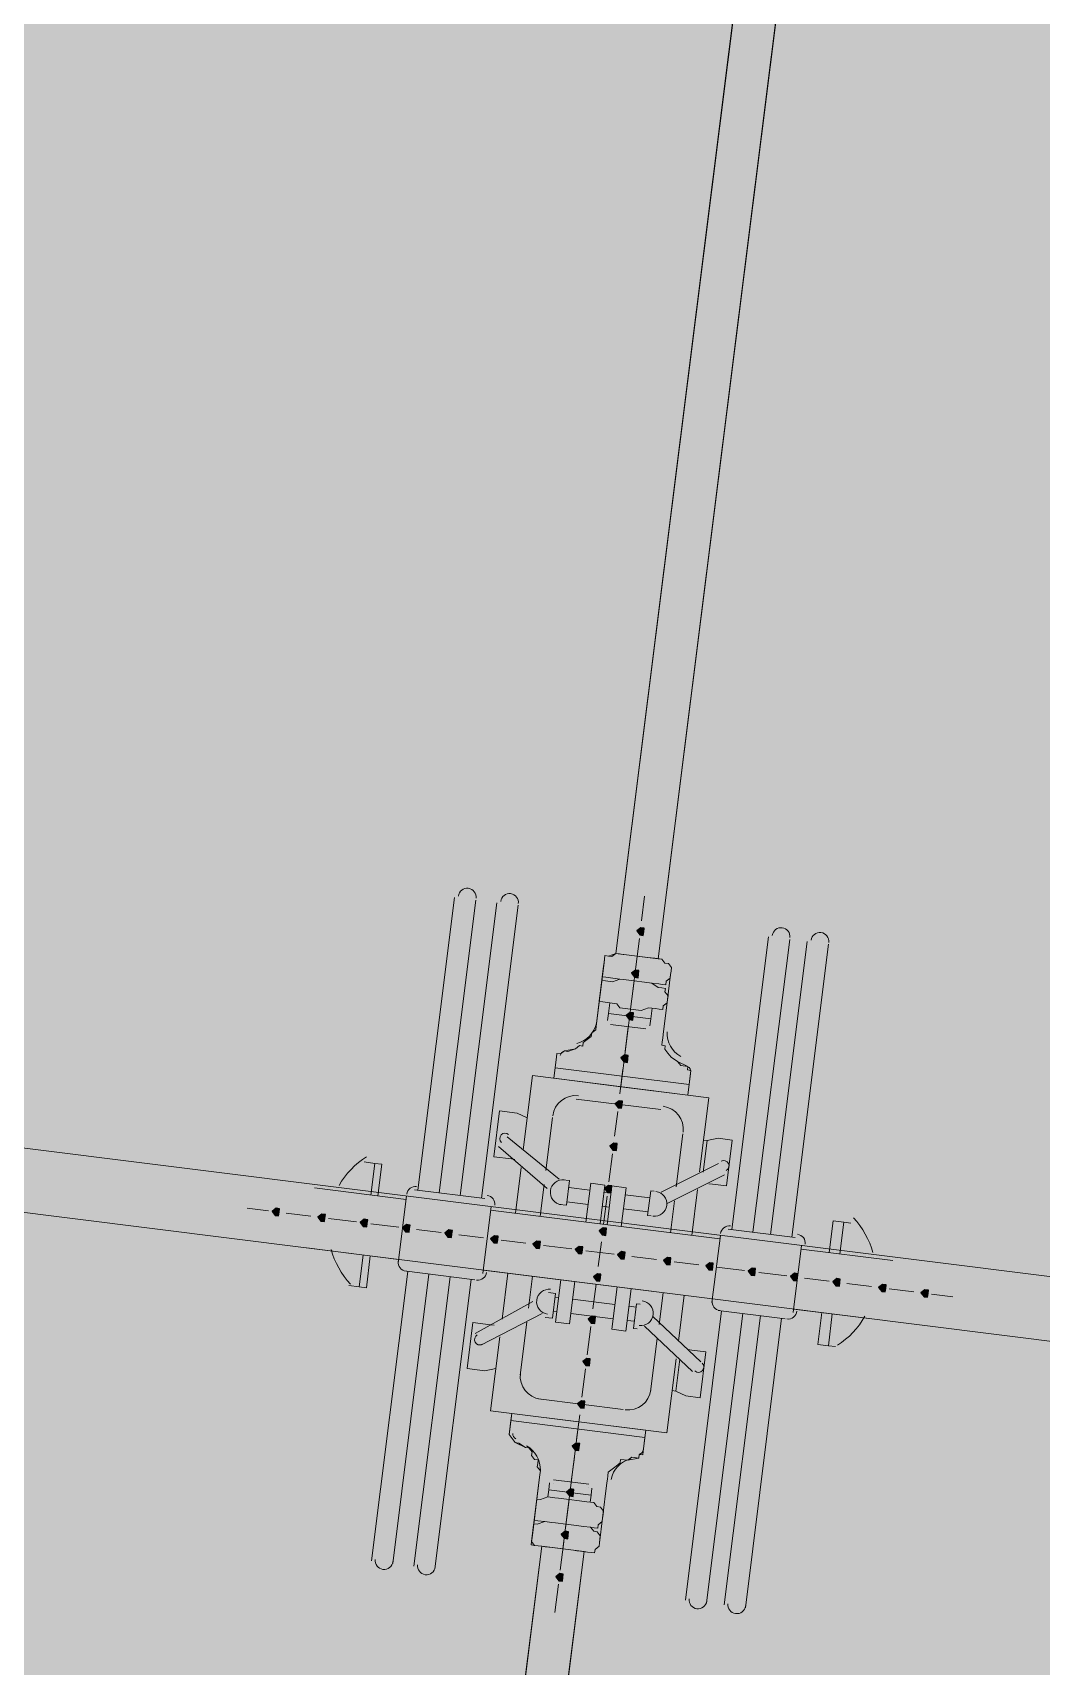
# Model space of a CAD drawing. Header units: metres. Extents: x -4 to 509425, y 7549 to 4732445.
# Drawn here: x 475991.465 to 475993.867, y 4719754.447 to 4719758.336 of the extents above; entities that cross this region are included whole.
import ezdxf

# ---------------------------------------------------------------- set-up
doc = ezdxf.new("R2010")
doc.units = ezdxf.units.M
doc.header["$LTSCALE"] = 0.01
doc.header["$MEASUREMENT"] = 0
doc.layers.get('0').update_dxf_attribs({"lineweight": 0})
doc.layers.add('_SUBESTACIÓN', color=1, linetype='Continuous')
doc.layers.add('SUBESTACION LA VID', color=253, linetype='Continuous')

# ---------------------------------------------------------------- blocks, each defined once
blk = doc.blocks.new('A$Cfff6051d')
at = {"layer": 'SUBESTACION LA VID', "transparency": 33554687}
h = blk.add_hatch(color=256, dxfattribs=at)
h.dxf.hatch_style = 2
h.paths.add_polyline_path([(475992.9205, 4719756.1956), (475992.9215, 4719756.204), (475992.9131, 4719756.205), (475992.9037, 4719756.1977), (475992.911, 4719756.1882), (475992.9194, 4719756.1872)])
h = blk.add_hatch(color=256, dxfattribs=at)
h.dxf.hatch_style = 2
h.paths.add_polyline_path([(475992.9078, 4719756.0948), (475992.9089, 4719756.1032), (475992.9005, 4719756.1042), (475992.891, 4719756.0969), (475992.8984, 4719756.0874), (475992.9068, 4719756.0864)])
h = blk.add_hatch(color=256, dxfattribs=at)
h.dxf.hatch_style = 2
h.paths.add_polyline_path([(475992.8952, 4719755.994), (475992.8962, 4719756.0024), (475992.8878, 4719756.0034), (475992.8784, 4719755.9961), (475992.8857, 4719755.9866), (475992.8941, 4719755.9856)])
h = blk.add_hatch(color=256, dxfattribs=at)
h.dxf.hatch_style = 2
h.paths.add_polyline_path([(475992.8826, 4719755.8932), (475992.8836, 4719755.9016), (475992.8752, 4719755.9026), (475992.8658, 4719755.8953), (475992.8731, 4719755.8858), (475992.8815, 4719755.8848)])
h = blk.add_hatch(color=256, dxfattribs=at)
h.dxf.hatch_style = 2
h.paths.add_polyline_path([(475992.8689, 4719755.784), (475992.8699, 4719755.7924), (475992.8615, 4719755.7934), (475992.8521, 4719755.7861), (475992.8594, 4719755.7766), (475992.8678, 4719755.7756)])
h = blk.add_hatch(color=256, dxfattribs=at)
h.dxf.hatch_style = 2
h.paths.add_polyline_path([(475992.8562, 4719755.6832), (475992.8573, 4719755.6916), (475992.8489, 4719755.6926), (475992.8394, 4719755.6853), (475992.8468, 4719755.6758), (475992.8552, 4719755.6748)])
h = blk.add_hatch(color=256, dxfattribs=at)
h.dxf.hatch_style = 2
h.paths.add_polyline_path([(475992.8436, 4719755.5823), (475992.8446, 4719755.5907), (475992.8362, 4719755.5918), (475992.8268, 4719755.5845), (475992.8341, 4719755.575), (475992.8425, 4719755.5739)])
h = blk.add_hatch(color=256, dxfattribs=at)
h.dxf.hatch_style = 2
h.paths.add_polyline_path([(475992.0518, 4719755.528), (475992.0529, 4719755.5364), (475992.0445, 4719755.5375), (475992.035, 4719755.5301), (475992.0423, 4719755.5207), (475992.0507, 4719755.5196)])
h = blk.add_hatch(color=256, dxfattribs=at)
h.dxf.hatch_style = 2
h.paths.add_polyline_path([(475992.161, 4719755.5143), (475992.1621, 4719755.5227), (475992.1537, 4719755.5238), (475992.1442, 4719755.5164), (475992.1515, 4719755.507), (475992.16, 4719755.5059)])
h = blk.add_hatch(color=256, dxfattribs=at)
h.dxf.hatch_style = 2
h.paths.add_polyline_path([(475992.2618, 4719755.5017), (475992.2629, 4719755.5101), (475992.2545, 4719755.5112), (475992.245, 4719755.5038), (475992.2524, 4719755.4944), (475992.2608, 4719755.4933)])
h = blk.add_hatch(color=256, dxfattribs=at)
h.dxf.hatch_style = 2
h.paths.add_polyline_path([(475992.3626, 4719755.4891), (475992.3637, 4719755.4975), (475992.3553, 4719755.4985), (475992.3458, 4719755.4912), (475992.3532, 4719755.4817), (475992.3616, 4719755.4807)])
h = blk.add_hatch(color=256, dxfattribs=at)
h.dxf.hatch_style = 2
h.paths.add_polyline_path([(475992.4634, 4719755.4764), (475992.4645, 4719755.4848), (475992.4561, 4719755.4859), (475992.4466, 4719755.4785), (475992.454, 4719755.4691), (475992.4624, 4719755.468)])
h = blk.add_hatch(color=256, dxfattribs=at)
h.dxf.hatch_style = 2
h.paths.add_polyline_path([(475992.8309, 4719755.4815), (475992.832, 4719755.4899), (475992.8236, 4719755.491), (475992.8141, 4719755.4837), (475992.8215, 4719755.4742), (475992.8299, 4719755.4731)])
h = blk.add_hatch(color=256, dxfattribs=at)
h.dxf.hatch_style = 2
h.paths.add_polyline_path([(475992.5726, 4719755.4627), (475992.5737, 4719755.4711), (475992.5653, 4719755.4722), (475992.5558, 4719755.4648), (475992.5632, 4719755.4554), (475992.5716, 4719755.4543)])
h = blk.add_hatch(color=256, dxfattribs=at)
h.dxf.hatch_style = 2
h.paths.add_polyline_path([(475992.6734, 4719755.4501), (475992.6745, 4719755.4585), (475992.6661, 4719755.4596), (475992.6566, 4719755.4522), (475992.664, 4719755.4428), (475992.6724, 4719755.4417)])
h = blk.add_hatch(color=256, dxfattribs=at)
h.dxf.hatch_style = 2
h.paths.add_polyline_path([(475992.7742, 4719755.4375), (475992.7753, 4719755.4459), (475992.7669, 4719755.4469), (475992.7574, 4719755.4396), (475992.7648, 4719755.4301), (475992.7732, 4719755.4291)])
h = blk.add_hatch(color=256, dxfattribs=at)
h.dxf.hatch_style = 2
h.paths.add_polyline_path([(475992.875, 4719755.4248), (475992.8761, 4719755.4332), (475992.8677, 4719755.4343), (475992.8582, 4719755.4269), (475992.8656, 4719755.4175), (475992.874, 4719755.4164)])
h = blk.add_hatch(color=256, dxfattribs=at)
h.dxf.hatch_style = 2
h.paths.add_polyline_path([(475992.9842, 4719755.4111), (475992.9853, 4719755.4195), (475992.9769, 4719755.4206), (475992.9674, 4719755.4132), (475992.9748, 4719755.4038), (475992.9832, 4719755.4027)])
h = blk.add_hatch(color=256, dxfattribs=at)
h.dxf.hatch_style = 2
h.paths.add_polyline_path([(475993.085, 4719755.3985), (475993.0861, 4719755.4069), (475993.0777, 4719755.4079), (475993.0682, 4719755.4006), (475993.0756, 4719755.3911), (475993.084, 4719755.3901)])
h = blk.add_hatch(color=256, dxfattribs=at)
h.dxf.hatch_style = 2
h.paths.add_polyline_path([(475992.8173, 4719755.3723), (475992.8183, 4719755.3807), (475992.8099, 4719755.3818), (475992.8005, 4719755.3744), (475992.8078, 4719755.365), (475992.8162, 4719755.3639)])
h = blk.add_hatch(color=256, dxfattribs=at)
h.dxf.hatch_style = 2
h.paths.add_polyline_path([(475993.1858, 4719755.3859), (475993.1869, 4719755.3943), (475993.1785, 4719755.3953), (475993.169, 4719755.388), (475993.1764, 4719755.3785), (475993.1848, 4719755.3775)])
h = blk.add_hatch(color=256, dxfattribs=at)
h.dxf.hatch_style = 2
h.paths.add_polyline_path([(475993.2866, 4719755.3732), (475993.2877, 4719755.3816), (475993.2793, 4719755.3827), (475993.2698, 4719755.3753), (475993.2772, 4719755.3659), (475993.2856, 4719755.3648)])
h = blk.add_hatch(color=256, dxfattribs=at)
h.dxf.hatch_style = 2
h.paths.add_polyline_path([(475993.3875, 4719755.3606), (475993.3885, 4719755.369), (475993.3801, 4719755.37), (475993.3707, 4719755.3627), (475993.378, 4719755.3532), (475993.3864, 4719755.3522)])
h = blk.add_hatch(color=256, dxfattribs=at)
h.dxf.hatch_style = 2
h.paths.add_polyline_path([(475993.4967, 4719755.3469), (475993.4977, 4719755.3553), (475993.4893, 4719755.3563), (475993.4799, 4719755.349), (475993.4872, 4719755.3395), (475993.4956, 4719755.3385)])
h = blk.add_hatch(color=256, dxfattribs=at)
h.dxf.hatch_style = 2
h.paths.add_polyline_path([(475993.5975, 4719755.3343), (475993.5985, 4719755.3427), (475993.5901, 4719755.3437), (475993.5807, 4719755.3364), (475993.588, 4719755.3269), (475993.5964, 4719755.3259)])
h = blk.add_hatch(color=256, dxfattribs=at)
h.dxf.hatch_style = 2
h.paths.add_polyline_path([(475992.8046, 4719755.2715), (475992.8057, 4719755.2799), (475992.7973, 4719755.281), (475992.7878, 4719755.2736), (475992.7952, 4719755.2642), (475992.8036, 4719755.2631)])
h = blk.add_hatch(color=256, dxfattribs=at)
h.dxf.hatch_style = 2
h.paths.add_polyline_path([(475992.792, 4719755.1707), (475992.793, 4719755.1791), (475992.7846, 4719755.1802), (475992.7752, 4719755.1728), (475992.7825, 4719755.1634), (475992.7909, 4719755.1623)])
h = blk.add_hatch(color=256, dxfattribs=at)
h.dxf.hatch_style = 2
h.paths.add_polyline_path([(475992.7793, 4719755.0699), (475992.7804, 4719755.0783), (475992.772, 4719755.0794), (475992.7625, 4719755.072), (475992.7699, 4719755.0626), (475992.7783, 4719755.0615)])
h = blk.add_hatch(color=256, dxfattribs=at)
h.dxf.hatch_style = 2
h.paths.add_polyline_path([(475992.7667, 4719754.9691), (475992.7678, 4719754.9775), (475992.7594, 4719754.9786), (475992.7499, 4719754.9712), (475992.7573, 4719754.9618), (475992.7657, 4719754.9607)])
h = blk.add_hatch(color=256, dxfattribs=at)
h.dxf.hatch_style = 2
h.paths.add_polyline_path([(475992.753, 4719754.8599), (475992.7541, 4719754.8683), (475992.7457, 4719754.8694), (475992.7362, 4719754.862), (475992.7436, 4719754.8526), (475992.752, 4719754.8515)])
h = blk.add_hatch(color=256, dxfattribs=at)
h.dxf.hatch_style = 2
h.paths.add_polyline_path([(475992.7404, 4719754.7591), (475992.7414, 4719754.7675), (475992.733, 4719754.7686), (475992.7236, 4719754.7612), (475992.7309, 4719754.7518), (475992.7393, 4719754.7507)])
h = blk.add_hatch(color=256, dxfattribs=at)
h.dxf.hatch_style = 2
h.paths.add_polyline_path([(475992.7277, 4719754.6583), (475992.7288, 4719754.6667), (475992.7204, 4719754.6678), (475992.7109, 4719754.6604), (475992.7183, 4719754.651), (475992.7267, 4719754.6499)])
at = {"layer": 'SUBESTACION LA VID', "lineweight": 15}
for p, q in [((475993.4704, 4719761.0583), (475992.8543, 4719756.1441)), ((475993.5712, 4719761.0457), (475992.9551, 4719756.1315)), ((476071.4612, 4719745.6493), (475975.7142, 4719757.6531)), ((476071.4423, 4719745.4981), (475975.6953, 4719757.5019)), ((475992.47, 4719756.2776), (475992.3826, 4719755.5804)), ((475992.433, 4719755.5741), (475992.5204, 4719756.2713)), ((475992.5708, 4719756.265), (475992.4834, 4719755.5678)), ((475992.9226, 4719756.2806), (475992.9152, 4719756.2218)), ((475992.5338, 4719755.5615), (475992.6212, 4719756.2587)), ((475992.91, 4719756.1798), (475992.9015, 4719756.1126)), ((475993.1302, 4719755.4867), (475993.2176, 4719756.1839)), ((475993.268, 4719756.1776), (475993.1806, 4719755.4804)), ((475993.2226, 4719755.4751), (475993.31, 4719756.1723)), ((475993.3604, 4719756.166), (475993.273, 4719755.4688)), ((475992.8249, 4719756.1137), (475992.8175, 4719756.0549)), ((475992.8973, 4719756.079), (475992.8889, 4719756.0118)), ((475992.9771, 4719756.0349), (475992.9845, 4719756.0937)), ((475992.807, 4719755.9709), (475992.8175, 4719756.0549)), ((475992.9771, 4719756.0349), (475992.9666, 4719755.9509)), ((475992.8343, 4719755.9845), (475992.8364, 4719756.0013)), ((475992.9256, 4719755.9645), (475992.8416, 4719755.9751)), ((475992.8427, 4719755.9835), (475992.8427, 4719755.9835)), ((475992.8836, 4719755.9698), (475992.8763, 4719755.911)), ((475992.9267, 4719755.973), (475992.9267, 4719755.973)), ((475992.9372, 4719755.9887), (475992.9351, 4719755.9719)), ((475992.7313, 4719755.9121), (475992.7576, 4719755.9174)), ((475993.0012, 4719755.8868), (475993.0254, 4719755.8753)), ((475992.6336, 4719755.6769), (475992.6557, 4719755.8533)), ((475993.0757, 4719755.8007), (475992.6557, 4719755.8533)), ((475993.0285, 4719755.8322), (475992.7093, 4719755.8722)), ((475992.871, 4719755.869), (475992.8636, 4719755.8102)), ((475992.9613, 4719755.7724), (475992.7597, 4719755.7976)), ((475993.0536, 4719755.6243), (475993.0757, 4719755.8007)), ((475992.8584, 4719755.7682), (475992.851, 4719755.7094)), ((475992.6871, 4719755.6276), (475992.7029, 4719755.7536)), ((475992.5748, 4719755.6843), (475992.6903, 4719755.5845)), ((475992.5948, 4719755.7074), (475992.7186, 4719755.6065)), ((475992.998, 4719755.5886), (475993.0137, 4719755.7146)), ((475992.2545, 4719755.6477), (475992.2797, 4719755.6445)), ((475992.8457, 4719755.6674), (475992.8373, 4719755.6002)), ((475993.0988, 4719755.6442), (475992.9622, 4719755.576)), ((475992.6146, 4719755.5257), (475992.6283, 4719755.6349)), ((475993.1124, 4719755.6169), (475992.9759, 4719755.5487)), ((475992.3542, 4719755.5584), (475992.1358, 4719755.5858)), ((475992.3353, 4719755.4072), (475992.3553, 4719755.5668)), ((475992.5422, 4719755.5604), (475992.3742, 4719755.5815)), ((475992.6734, 4719755.5184), (475992.6829, 4719755.594)), ((475992.7921, 4719755.5803), (475992.7417, 4719755.5866)), ((475992.7827, 4719755.5047), (475992.7942, 4719755.5971)), ((475992.8278, 4719755.5929), (475992.7942, 4719755.5971)), ((475992.8163, 4719755.5005), (475992.8278, 4719755.5929)), ((475992.8331, 4719755.5666), (475992.8247, 4719755.4994)), ((475992.8425, 4719755.5739), (475992.8257, 4719755.5761)), ((475992.8331, 4719755.4983), (475992.8446, 4719755.5907)), ((475992.8782, 4719755.5865), (475992.8446, 4719755.5907)), ((475992.8667, 4719755.4941), (475992.8782, 4719755.5865)), ((475992.9349, 4719755.5624), (475992.8761, 4719755.5697)), ((475992.9454, 4719755.5781), (475992.937, 4719755.5792)), ((475993.0347, 4719755.4731), (475993.0484, 4719755.5823)), ((475992.0266, 4719755.5312), (475991.9762, 4719755.5375)), ((475992.1274, 4719755.5186), (475992.0686, 4719755.5259)), ((475992.5569, 4719755.5415), (475992.5369, 4719755.3819)), ((475993.1019, 4719755.4646), (475992.5558, 4719755.5331)), ((475992.7879, 4719755.5467), (475992.7375, 4719755.553)), ((475992.8383, 4719755.5403), (475992.8215, 4719755.5425)), ((475992.9307, 4719755.5288), (475992.8719, 4719755.5361)), ((475992.9843, 4719755.4794), (475992.9937, 4719755.555)), ((475992.2366, 4719755.5049), (475992.1694, 4719755.5133)), ((475992.3374, 4719755.4922), (475992.2702, 4719755.5006)), ((475992.4382, 4719755.4796), (475992.3794, 4719755.487)), ((475993.1218, 4719755.4877), (475993.2814, 4719755.4677)), ((475993.4138, 4719755.5023), (475993.397, 4719755.5044)), ((475992.539, 4719755.4669), (475992.4802, 4719755.4743)), ((475992.6398, 4719755.4543), (475992.581, 4719755.4617)), ((475992.749, 4719755.4406), (475992.6818, 4719755.449)), ((475992.8194, 4719755.4574), (475992.812, 4719755.3986)), ((475993.1029, 4719755.473), (475993.0829, 4719755.3134)), ((475993.2761, 4719755.2892), (475993.2961, 4719755.4488)), ((475992.3363, 4719755.4156), (475992.1179, 4719755.443)), ((475992.2597, 4719755.3484), (475992.2691, 4719755.424)), ((475992.8498, 4719755.428), (475992.7826, 4719755.4364)), ((475992.9506, 4719755.4153), (475992.8918, 4719755.4227)), ((475993.0514, 4719755.4027), (475992.9926, 4719755.4101)), ((475993.2951, 4719755.4404), (475993.5135, 4719755.413)), ((475992.272, 4719754.6984), (475992.3584, 4719755.3872)), ((475992.4088, 4719755.3809), (475992.3224, 4719754.6921)), ((475992.518, 4719755.3672), (475992.35, 4719755.3883)), ((475992.3728, 4719754.6857), (475992.4592, 4719755.3746)), ((475993.084, 4719755.3218), (475992.5379, 4719755.3903)), ((475992.5831, 4719755.2737), (475992.5967, 4719755.3829)), ((475992.6461, 4719755.2999), (475992.6555, 4719755.3756)), ((475993.1606, 4719755.389), (475993.0934, 4719755.3974)), ((475993.2614, 4719755.3764), (475993.1942, 4719755.3848)), ((475993.3623, 4719755.3637), (475993.3034, 4719755.3711)), ((475992.2429, 4719755.3505), (475992.2177, 4719755.3537)), ((475992.5096, 4719755.3682), (475992.4232, 4719754.6794)), ((475992.7227, 4719755.3671), (475992.7101, 4719755.2663)), ((475992.7563, 4719755.3629), (475992.7437, 4719755.2621)), ((475992.8068, 4719755.3566), (475992.7994, 4719755.2978)), ((475992.8572, 4719755.3503), (475992.8445, 4719755.2495)), ((475992.8908, 4719755.3461), (475992.8781, 4719755.2453)), ((475992.9569, 4719755.261), (475992.9664, 4719755.3366)), ((475993.0031, 4719755.2211), (475993.0168, 4719755.3303)), ((475993.4631, 4719755.3511), (475993.4043, 4719755.3585)), ((475993.5639, 4719755.3385), (475993.5051, 4719755.3458)), ((475993.6563, 4719755.3269), (475993.6059, 4719755.3332)), ((475992.519, 4719755.2391), (475992.6566, 4719755.3157)), ((475992.7133, 4719755.2915), (475992.7049, 4719755.2926)), ((475992.7175, 4719755.3251), (475992.7091, 4719755.3262)), ((475992.8519, 4719755.3083), (475992.7511, 4719755.3209)), ((475992.9023, 4719755.302), (475992.8855, 4719755.3041)), ((475993.106, 4719755.2935), (475993.0196, 4719754.6047)), ((475993.0976, 4719755.2945), (475993.2572, 4719755.2745)), ((475993.2772, 4719755.2976), (475993.4956, 4719755.2702)), ((475992.5326, 4719755.2118), (475992.6786, 4719755.2873)), ((475992.6261, 4719755.1403), (475992.6419, 4719755.2663)), ((475992.7437, 4719755.2621), (475992.7101, 4719755.2663)), ((475992.8477, 4719755.2747), (475992.7469, 4719755.2873)), ((475992.7941, 4719755.2558), (475992.7857, 4719755.1886)), ((475992.8981, 4719755.2684), (475992.8813, 4719755.2705)), ((475993.0366, 4719755.1486), (475992.9222, 4719755.2568)), ((475993.0566, 4719755.1717), (475992.9422, 4719755.2799)), ((475993.07, 4719754.5983), (475993.1564, 4719755.2872)), ((475993.1984, 4719755.2819), (475993.1121, 4719754.5931)), ((475993.1625, 4719754.5867), (475993.2488, 4719755.2756)), ((475993.3349, 4719755.2136), (475993.3444, 4719755.2892)), ((475992.5557, 4719755.0553), (475992.5778, 4719755.2317)), ((475992.8781, 4719755.2453), (475992.8445, 4719755.2495)), ((475992.9044, 4719755.2505), (475992.896, 4719755.2516)), ((475992.9369, 4719755.1014), (475992.9527, 4719755.2274)), ((475992.9757, 4719755.0027), (475992.9978, 4719755.1791)), ((475993.3601, 4719755.2104), (475993.3769, 4719755.2083)), ((475992.7815, 4719755.155), (475992.7731, 4719755.0878)), ((475992.8717, 4719755.0583), (475992.6701, 4719755.0836)), ((475992.9757, 4719755.0027), (475992.5557, 4719755.0553)), ((475992.9232, 4719754.9922), (475992.604, 4719755.0322)), ((475992.7678, 4719755.0458), (475992.7604, 4719754.987)), ((475992.6144, 4719754.9797), (475992.6386, 4719754.9681)), ((475992.7551, 4719754.945), (475992.7478, 4719754.8862)), ((475992.8822, 4719754.9376), (475992.9085, 4719754.9428)), ((475992.6732, 4719754.9041), (475992.6627, 4719754.82)), ((475992.6963, 4719754.8841), (475992.6942, 4719754.8673)), ((475992.7047, 4719754.883), (475992.7047, 4719754.883)), ((475992.7898, 4719754.8809), (475992.7058, 4719754.8914)), ((475992.7887, 4719754.8725), (475992.7887, 4719754.8725)), ((475992.795, 4719754.8547), (475992.7971, 4719754.8715)), ((475992.8223, 4719754.8), (475992.8328, 4719754.884)), ((475992.7425, 4719754.8442), (475992.7341, 4719754.777)), ((475992.6553, 4719754.7612), (475992.6627, 4719754.82)), ((475992.8223, 4719754.8), (475992.8149, 4719754.7412)), ((475992.6774, 4719754.7329), (475991.5094, 4719745.4169)), ((475992.7782, 4719754.7203), (475991.6102, 4719745.4043)), ((475992.7299, 4719754.7434), (475992.7214, 4719754.6762)), ((475992.7172, 4719754.6426), (475992.7088, 4719754.5754))]:
    blk.add_line(p, q, dxfattribs=at)
at = {"layer": 'SUBESTACION LA VID', "lineweight": 0}
for p, q in [((475993.0253, 4719755.807), (475993.0327, 4719755.8658)), ((475992.9253, 4719755.009), (475992.919, 4719754.9586)), ((475992.6774, 4719754.7329), (475992.7782, 4719754.7203))]:
    blk.add_line(p, q, dxfattribs=at)
at = {"layer": 'SUBESTACION LA VID', "lineweight": 15}
for points in [[(475993.4704, 4719761.0583), (475993.5712, 4719761.0457), (475992.9551, 4719756.1315), (475992.8543, 4719756.1441), (475993.4704, 4719761.0583)], [(476071.4423, 4719745.4981), (476071.4612, 4719745.6493), (475975.7142, 4719757.6531), (475975.6953, 4719757.5019), (476071.4423, 4719745.4981)], [(475992.7124, 4719755.8974), (475992.7061, 4719755.847), (475992.8657, 4719755.827), (475992.9047, 4719756.1378), (475992.8795, 4719756.141), (475992.8711, 4719756.142), (475992.8627, 4719756.1431), (475992.8543, 4719756.1441), (475992.8448, 4719756.1368), (475992.8364, 4719756.1378), (475992.828, 4719756.1389), (475992.827, 4719756.1305), (475992.8259, 4719756.1221), (475992.8249, 4719756.1137), (475992.8175, 4719756.0549), (475992.807, 4719755.9709), (475992.8059, 4719755.9625), (475992.7965, 4719755.9551), (475992.7954, 4719755.9467), (475992.786, 4719755.9394), (475992.7765, 4719755.9321), (475992.7755, 4719755.9237), (475992.7671, 4719755.9247), (475992.7576, 4719755.9174), (475992.7397, 4719755.9111), (475992.7313, 4719755.9121), (475992.7219, 4719755.9048), (475992.7135, 4719755.9058), (475992.7124, 4719755.8974)], [(475992.8249, 4719756.1137), (475992.8238, 4719756.1053), (475992.8228, 4719756.0969), (475992.8217, 4719756.0885), (475992.8301, 4719756.0874), (475992.8469, 4719756.0853), (475992.8637, 4719756.0832), (475992.8721, 4719756.0822), (475992.8973, 4719756.079), (475992.9225, 4719756.0759), (475992.9393, 4719756.0738), (475992.9561, 4719756.0717), (475992.9645, 4719756.0706), (475992.9729, 4719756.0695), (475992.974, 4719756.0779), (475992.9834, 4719756.0853), (475992.9845, 4719756.0937), (475992.9855, 4719756.1021), (475992.9866, 4719756.1105), (475992.9792, 4719756.1199), (475992.9708, 4719756.121), (475992.9635, 4719756.1305), (475992.9467, 4719756.1326), (475992.9299, 4719756.1347), (475992.9047, 4719756.1378), (475992.8795, 4719756.141), (475992.8711, 4719756.142), (475992.8543, 4719756.1441), (475992.8364, 4719756.1378), (475992.828, 4719756.1389), (475992.827, 4719756.1305), (475992.8259, 4719756.1221), (475992.8249, 4719756.1137)], [(475993.0317, 4719755.8574), (475993.0253, 4719755.807), (475992.8657, 4719755.827), (475992.9047, 4719756.1378), (475992.9299, 4719756.1347), (475992.9383, 4719756.1336), (475992.9551, 4719756.1315), (475992.9635, 4719756.1305), (475992.9708, 4719756.121), (475992.9792, 4719756.1199), (475992.9866, 4719756.1105), (475992.9855, 4719756.1021), (475992.9845, 4719756.0937), (475992.9771, 4719756.0349), (475992.9666, 4719755.9509), (475992.9655, 4719755.9425), (475992.9645, 4719755.9341), (475992.9634, 4719755.9257), (475992.9718, 4719755.9246), (475992.9708, 4719755.9162), (475992.9781, 4719755.9068), (475992.9855, 4719755.8973), (475993.0012, 4719755.8868), (475993.0086, 4719755.8774), (475993.0254, 4719755.8753), (475993.0243, 4719755.8669), (475993.0327, 4719755.8658), (475993.0317, 4719755.8574)], [(475992.8889, 4719756.0118), (475992.9141, 4719756.0087), (475992.932, 4719756.015), (475992.9488, 4719756.0128), (475992.9572, 4719756.0118), (475992.9656, 4719756.0107), (475992.9666, 4719756.0191), (475992.9761, 4719756.0265), (475992.9771, 4719756.0349), (475992.9782, 4719756.0433), (475992.9708, 4719756.0527), (475992.9719, 4719756.0611), (475992.9635, 4719756.0622), (475992.9551, 4719756.0632), (475992.9393, 4719756.0738), (475992.9225, 4719756.0759), (475992.8973, 4719756.079), (475992.8721, 4719756.0822), (475992.8637, 4719756.0832), (475992.8459, 4719756.0769), (475992.8291, 4719756.079), (475992.8207, 4719756.0801), (475992.8196, 4719756.0717), (475992.8186, 4719756.0633), (475992.8175, 4719756.0549), (475992.8165, 4719756.0465), (475992.8154, 4719756.0381), (475992.8143, 4719756.0297), (475992.8227, 4719756.0286), (475992.8395, 4719756.0265), (475992.8563, 4719756.0244), (475992.8637, 4719756.015), (475992.8889, 4719756.0118)], [(475992.9404, 4719756.0139), (475992.9372, 4719755.9887), (475992.8364, 4719756.0013), (475992.8395, 4719756.0265)], [(475993.0317, 4719755.8574), (475993.0285, 4719755.8322), (475993.0253, 4719755.807), (475992.7061, 4719755.847), (475992.7093, 4719755.8722), (475992.7124, 4719755.8974)], [(475992.6136, 4719755.6538), (475992.6052, 4719755.6549), (475992.5632, 4719755.6602), (475992.5769, 4719755.7694), (475992.6189, 4719755.7641), (475992.6431, 4719755.7525), (475992.6336, 4719755.6769)], [(475993.0631, 4719755.6999), (475993.0715, 4719755.6988), (475993.062, 4719755.6232)], [(475993.1177, 4719755.5906), (475993.1314, 4719755.6999), (475993.0978, 4719755.7041), (475993.0715, 4719755.6988)], [(475992.287, 4719755.5668), (475992.2965, 4719755.6424), (475992.2797, 4719755.6445), (475992.2702, 4719755.5689)], [(475992.7197, 4719755.5467), (475992.7365, 4719755.5446), (475992.7438, 4719755.6034), (475992.727, 4719755.6055)], [(475992.9381, 4719755.5193), (475992.9297, 4719755.5204), (475992.937, 4719755.5792)], [(475993.1177, 4719755.5906), (475993.0841, 4719755.5949), (475993.0757, 4719755.5959)], [(475993.3623, 4719755.432), (475993.3718, 4719755.5076), (475993.397, 4719755.5044), (475993.3875, 4719755.4288)], [(475992.2523, 4719755.4261), (475992.2429, 4719755.3505), (475992.2597, 4719755.3484)], [(475992.6933, 4719755.3367), (475992.7101, 4719755.3346), (475992.7028, 4719755.2758), (475992.686, 4719755.2779)], [(475992.9117, 4719755.3093), (475992.9033, 4719755.3104), (475992.896, 4719755.2516)], [(475992.5641, 4719755.259), (475992.5557, 4719755.2601), (475992.5137, 4719755.2653), (475992.5001, 4719755.1561), (475992.5421, 4719755.1509), (475992.5683, 4719755.1561), (475992.5778, 4719755.2317)], [(475993.3696, 4719755.286), (475993.3601, 4719755.2104), (475993.3349, 4719755.2136)], [(475992.9883, 4719755.1035), (475992.9967, 4719755.1024), (475993.0062, 4719755.178)], [(475993.0682, 4719755.1958), (475993.0545, 4719755.0866), (475993.0209, 4719755.0908), (475992.9967, 4719755.1024)], [(475993.0682, 4719755.1958), (475993.0346, 4719755.2), (475993.0262, 4719755.2011)], [(475992.5998, 4719754.9986), (475992.6061, 4719755.049), (475992.7657, 4719755.029), (475992.7278, 4719754.7266), (475992.7026, 4719754.7297), (475992.6942, 4719754.7308), (475992.6858, 4719754.7318), (475992.6774, 4719754.7329), (475992.669, 4719754.7339), (475992.6606, 4719754.735), (475992.6532, 4719754.7444), (475992.6543, 4719754.7528), (475992.6553, 4719754.7612), (475992.6627, 4719754.82), (475992.6732, 4719754.9041), (475992.6743, 4719754.9125), (475992.6669, 4719754.9219), (475992.668, 4719754.9303), (475992.669, 4719754.9387), (475992.6606, 4719754.9398), (475992.6533, 4719754.9492), (475992.6543, 4719754.9576), (475992.647, 4719754.9671), (475992.6386, 4719754.9681), (475992.6228, 4719754.9786), (475992.6144, 4719754.9797), (475992.6071, 4719754.9891), (475992.5998, 4719754.9986)], [(475992.919, 4719754.9586), (475992.9232, 4719754.9922), (475992.9253, 4719755.009), (475992.6061, 4719755.049), (475992.604, 4719755.0322), (475992.5998, 4719754.9986)], [(475992.919, 4719754.9586), (475992.9253, 4719755.009), (475992.7657, 4719755.029), (475992.7278, 4719754.7266), (475992.753, 4719754.7234), (475992.7614, 4719754.7224), (475992.7782, 4719754.7203), (475992.7866, 4719754.7192), (475992.795, 4719754.7181), (475992.8034, 4719754.7171), (475992.8044, 4719754.7255), (475992.8139, 4719754.7328), (475992.8149, 4719754.7412), (475992.8223, 4719754.8), (475992.8328, 4719754.884), (475992.8339, 4719754.8924), (475992.8349, 4719754.9008), (475992.836, 4719754.9092), (475992.8454, 4719754.9166), (475992.8549, 4719754.9239), (475992.8644, 4719754.9313), (475992.8654, 4719754.9397), (475992.8822, 4719754.9376), (475992.8917, 4719754.9449), (475992.9085, 4719754.9428), (475992.9095, 4719754.9512), (475992.9179, 4719754.9502), (475992.919, 4719754.9586)], [(475992.7929, 4719754.8379), (475992.795, 4719754.8547), (475992.6942, 4719754.8673), (475992.6921, 4719754.8505)], [(475992.7425, 4719754.8442), (475992.7677, 4719754.841), (475992.7845, 4719754.8389), (475992.8013, 4719754.8368), (475992.8087, 4719754.8273), (475992.8171, 4719754.8263), (475992.8244, 4719754.8168), (475992.8234, 4719754.8084), (475992.8223, 4719754.8), (475992.8212, 4719754.7916), (475992.8118, 4719754.7843), (475992.8107, 4719754.7759), (475992.8023, 4719754.7769), (475992.7939, 4719754.778), (475992.7771, 4719754.7801), (475992.7603, 4719754.7822), (475992.7351, 4719754.7854), (475992.7099, 4719754.7885), (475992.7015, 4719754.7896), (475992.6847, 4719754.7917), (475992.6679, 4719754.7938), (475992.6595, 4719754.7948), (475992.6606, 4719754.8032), (475992.6616, 4719754.8116), (475992.6627, 4719754.82), (475992.6637, 4719754.8285), (475992.6648, 4719754.8369), (475992.6659, 4719754.8453), (475992.6743, 4719754.8442), (475992.6921, 4719754.8505), (475992.7089, 4719754.8484), (475992.7173, 4719754.8473), (475992.7425, 4719754.8442)], [(475992.6553, 4719754.7612), (475992.6564, 4719754.7696), (475992.6574, 4719754.778), (475992.6585, 4719754.7864), (475992.6669, 4719754.7854), (475992.6847, 4719754.7917), (475992.7015, 4719754.7896), (475992.7099, 4719754.7885), (475992.7351, 4719754.7854), (475992.7603, 4719754.7822), (475992.7771, 4719754.7801), (475992.7939, 4719754.778), (475992.8013, 4719754.7685), (475992.8097, 4719754.7675), (475992.817, 4719754.758), (475992.816, 4719754.7496), (475992.8149, 4719754.7412), (475992.8139, 4719754.7328), (475992.8044, 4719754.7255), (475992.8034, 4719754.7171), (475992.795, 4719754.7181), (475992.7866, 4719754.7192), (475992.7698, 4719754.7213), (475992.753, 4719754.7234), (475992.7278, 4719754.7266), (475992.7026, 4719754.7297), (475992.6942, 4719754.7308), (475992.6774, 4719754.7329), (475992.6606, 4719754.735), (475992.6522, 4719754.736), (475992.6532, 4719754.7444), (475992.6543, 4719754.7528), (475992.6553, 4719754.7612)], [(475992.6774, 4719754.7329), (475992.7782, 4719754.7203), (475991.6102, 4719745.4043), (475991.5094, 4719745.4169), (475992.6774, 4719754.7329)]]:
    blk.add_lwpolyline(points, dxfattribs=at)
at = {"layer": 'SUBESTACION LA VID'}
for points in [[(475992.9205, 4719756.1956), (475992.9215, 4719756.204), (475992.9131, 4719756.205), (475992.9037, 4719756.1977), (475992.911, 4719756.1882), (475992.9194, 4719756.1872)], [(475992.9078, 4719756.0948), (475992.9089, 4719756.1032), (475992.9005, 4719756.1042), (475992.891, 4719756.0969), (475992.8984, 4719756.0874), (475992.9068, 4719756.0864)], [(475992.8952, 4719755.994), (475992.8962, 4719756.0024), (475992.8878, 4719756.0034), (475992.8784, 4719755.9961), (475992.8857, 4719755.9866), (475992.8941, 4719755.9856)], [(475992.8826, 4719755.8932), (475992.8836, 4719755.9016), (475992.8752, 4719755.9026), (475992.8658, 4719755.8953), (475992.8731, 4719755.8858), (475992.8815, 4719755.8848)], [(475992.8689, 4719755.784), (475992.8699, 4719755.7924), (475992.8615, 4719755.7934), (475992.8521, 4719755.7861), (475992.8594, 4719755.7766), (475992.8678, 4719755.7756)], [(475992.8562, 4719755.6832), (475992.8573, 4719755.6916), (475992.8489, 4719755.6926), (475992.8394, 4719755.6853), (475992.8468, 4719755.6758), (475992.8552, 4719755.6748)], [(475992.8436, 4719755.5823), (475992.8446, 4719755.5907), (475992.8362, 4719755.5918), (475992.8268, 4719755.5845), (475992.8341, 4719755.575), (475992.8425, 4719755.5739)], [(475992.0518, 4719755.528), (475992.0529, 4719755.5364), (475992.0445, 4719755.5375), (475992.035, 4719755.5301), (475992.0423, 4719755.5207), (475992.0507, 4719755.5196)], [(475992.161, 4719755.5143), (475992.1621, 4719755.5227), (475992.1537, 4719755.5238), (475992.1442, 4719755.5164), (475992.1515, 4719755.507), (475992.16, 4719755.5059)], [(475992.2618, 4719755.5017), (475992.2629, 4719755.5101), (475992.2545, 4719755.5112), (475992.245, 4719755.5038), (475992.2524, 4719755.4944), (475992.2608, 4719755.4933)], [(475992.3626, 4719755.4891), (475992.3637, 4719755.4975), (475992.3553, 4719755.4985), (475992.3458, 4719755.4912), (475992.3532, 4719755.4817), (475992.3616, 4719755.4807)], [(475992.4634, 4719755.4764), (475992.4645, 4719755.4848), (475992.4561, 4719755.4859), (475992.4466, 4719755.4785), (475992.454, 4719755.4691), (475992.4624, 4719755.468)], [(475992.8309, 4719755.4815), (475992.832, 4719755.4899), (475992.8236, 4719755.491), (475992.8141, 4719755.4837), (475992.8215, 4719755.4742), (475992.8299, 4719755.4731)], [(475992.5726, 4719755.4627), (475992.5737, 4719755.4711), (475992.5653, 4719755.4722), (475992.5558, 4719755.4648), (475992.5632, 4719755.4554), (475992.5716, 4719755.4543)], [(475992.6734, 4719755.4501), (475992.6745, 4719755.4585), (475992.6661, 4719755.4596), (475992.6566, 4719755.4522), (475992.664, 4719755.4428), (475992.6724, 4719755.4417)], [(475992.7742, 4719755.4375), (475992.7753, 4719755.4459), (475992.7669, 4719755.4469), (475992.7574, 4719755.4396), (475992.7648, 4719755.4301), (475992.7732, 4719755.4291)], [(475992.875, 4719755.4248), (475992.8761, 4719755.4332), (475992.8677, 4719755.4343), (475992.8582, 4719755.4269), (475992.8656, 4719755.4175), (475992.874, 4719755.4164)], [(475992.9842, 4719755.4111), (475992.9853, 4719755.4195), (475992.9769, 4719755.4206), (475992.9674, 4719755.4132), (475992.9748, 4719755.4038), (475992.9832, 4719755.4027)], [(475993.085, 4719755.3985), (475993.0861, 4719755.4069), (475993.0777, 4719755.4079), (475993.0682, 4719755.4006), (475993.0756, 4719755.3911), (475993.084, 4719755.3901)], [(475992.8173, 4719755.3723), (475992.8183, 4719755.3807), (475992.8099, 4719755.3818), (475992.8005, 4719755.3744), (475992.8078, 4719755.365), (475992.8162, 4719755.3639)], [(475993.1858, 4719755.3859), (475993.1869, 4719755.3943), (475993.1785, 4719755.3953), (475993.169, 4719755.388), (475993.1764, 4719755.3785), (475993.1848, 4719755.3775)], [(475993.2866, 4719755.3732), (475993.2877, 4719755.3816), (475993.2793, 4719755.3827), (475993.2698, 4719755.3753), (475993.2772, 4719755.3659), (475993.2856, 4719755.3648)], [(475993.3875, 4719755.3606), (475993.3885, 4719755.369), (475993.3801, 4719755.37), (475993.3707, 4719755.3627), (475993.378, 4719755.3532), (475993.3864, 4719755.3522)], [(475993.4967, 4719755.3469), (475993.4977, 4719755.3553), (475993.4893, 4719755.3563), (475993.4799, 4719755.349), (475993.4872, 4719755.3395), (475993.4956, 4719755.3385)], [(475993.5975, 4719755.3343), (475993.5985, 4719755.3427), (475993.5901, 4719755.3437), (475993.5807, 4719755.3364), (475993.588, 4719755.3269), (475993.5964, 4719755.3259)], [(475992.8046, 4719755.2715), (475992.8057, 4719755.2799), (475992.7973, 4719755.281), (475992.7878, 4719755.2736), (475992.7952, 4719755.2642), (475992.8036, 4719755.2631)], [(475992.792, 4719755.1707), (475992.793, 4719755.1791), (475992.7846, 4719755.1802), (475992.7752, 4719755.1728), (475992.7825, 4719755.1634), (475992.7909, 4719755.1623)], [(475992.7793, 4719755.0699), (475992.7804, 4719755.0783), (475992.772, 4719755.0794), (475992.7625, 4719755.072), (475992.7699, 4719755.0626), (475992.7783, 4719755.0615)], [(475992.7667, 4719754.9691), (475992.7678, 4719754.9775), (475992.7594, 4719754.9786), (475992.7499, 4719754.9712), (475992.7573, 4719754.9618), (475992.7657, 4719754.9607)], [(475992.753, 4719754.8599), (475992.7541, 4719754.8683), (475992.7457, 4719754.8694), (475992.7362, 4719754.862), (475992.7436, 4719754.8526), (475992.752, 4719754.8515)], [(475992.7404, 4719754.7591), (475992.7414, 4719754.7675), (475992.733, 4719754.7686), (475992.7236, 4719754.7612), (475992.7309, 4719754.7518), (475992.7393, 4719754.7507)], [(475992.7277, 4719754.6583), (475992.7288, 4719754.6667), (475992.7204, 4719754.6678), (475992.7109, 4719754.6604), (475992.7183, 4719754.651), (475992.7267, 4719754.6499)]]:
    blk.add_lwpolyline(points, close=True, dxfattribs=at)
at = {"layer": 'SUBESTACION LA VID', "lineweight": 0}
for points in [[(475992.9205, 4719756.1956), (475992.9215, 4719756.204), (475992.9131, 4719756.205), (475992.9037, 4719756.1977), (475992.911, 4719756.1882), (475992.9194, 4719756.1872)], [(475992.9078, 4719756.0948), (475992.9089, 4719756.1032), (475992.9005, 4719756.1042), (475992.891, 4719756.0969), (475992.8984, 4719756.0874), (475992.9068, 4719756.0864)], [(475992.8952, 4719755.994), (475992.8962, 4719756.0024), (475992.8878, 4719756.0034), (475992.8784, 4719755.9961), (475992.8857, 4719755.9866), (475992.8941, 4719755.9856)], [(475992.8826, 4719755.8932), (475992.8836, 4719755.9016), (475992.8752, 4719755.9026), (475992.8658, 4719755.8953), (475992.8731, 4719755.8858), (475992.8815, 4719755.8848)], [(475992.8689, 4719755.784), (475992.8699, 4719755.7924), (475992.8615, 4719755.7934), (475992.8521, 4719755.7861), (475992.8594, 4719755.7766), (475992.8678, 4719755.7756)], [(475992.8562, 4719755.6832), (475992.8573, 4719755.6916), (475992.8489, 4719755.6926), (475992.8394, 4719755.6853), (475992.8468, 4719755.6758), (475992.8552, 4719755.6748)], [(475992.8436, 4719755.5823), (475992.8446, 4719755.5907), (475992.8362, 4719755.5918), (475992.8268, 4719755.5845), (475992.8341, 4719755.575), (475992.8425, 4719755.5739)], [(475992.0518, 4719755.528), (475992.0529, 4719755.5364), (475992.0445, 4719755.5375), (475992.035, 4719755.5301), (475992.0423, 4719755.5207), (475992.0507, 4719755.5196)], [(475992.161, 4719755.5143), (475992.1621, 4719755.5227), (475992.1537, 4719755.5238), (475992.1442, 4719755.5164), (475992.1515, 4719755.507), (475992.16, 4719755.5059)], [(475992.2618, 4719755.5017), (475992.2629, 4719755.5101), (475992.2545, 4719755.5112), (475992.245, 4719755.5038), (475992.2524, 4719755.4944), (475992.2608, 4719755.4933)], [(475992.3626, 4719755.4891), (475992.3637, 4719755.4975), (475992.3553, 4719755.4985), (475992.3458, 4719755.4912), (475992.3532, 4719755.4817), (475992.3616, 4719755.4807)], [(475992.4634, 4719755.4764), (475992.4645, 4719755.4848), (475992.4561, 4719755.4859), (475992.4466, 4719755.4785), (475992.454, 4719755.4691), (475992.4624, 4719755.468)], [(475992.8309, 4719755.4815), (475992.832, 4719755.4899), (475992.8236, 4719755.491), (475992.8141, 4719755.4837), (475992.8215, 4719755.4742), (475992.8299, 4719755.4731)], [(475992.5726, 4719755.4627), (475992.5737, 4719755.4711), (475992.5653, 4719755.4722), (475992.5558, 4719755.4648), (475992.5632, 4719755.4554), (475992.5716, 4719755.4543)], [(475992.6734, 4719755.4501), (475992.6745, 4719755.4585), (475992.6661, 4719755.4596), (475992.6566, 4719755.4522), (475992.664, 4719755.4428), (475992.6724, 4719755.4417)], [(475992.7742, 4719755.4375), (475992.7753, 4719755.4459), (475992.7669, 4719755.4469), (475992.7574, 4719755.4396), (475992.7648, 4719755.4301), (475992.7732, 4719755.4291)], [(475992.875, 4719755.4248), (475992.8761, 4719755.4332), (475992.8677, 4719755.4343), (475992.8582, 4719755.4269), (475992.8656, 4719755.4175), (475992.874, 4719755.4164)], [(475992.9842, 4719755.4111), (475992.9853, 4719755.4195), (475992.9769, 4719755.4206), (475992.9674, 4719755.4132), (475992.9748, 4719755.4038), (475992.9832, 4719755.4027)], [(475993.085, 4719755.3985), (475993.0861, 4719755.4069), (475993.0777, 4719755.4079), (475993.0682, 4719755.4006), (475993.0756, 4719755.3911), (475993.084, 4719755.3901)], [(475992.8173, 4719755.3723), (475992.8183, 4719755.3807), (475992.8099, 4719755.3818), (475992.8005, 4719755.3744), (475992.8078, 4719755.365), (475992.8162, 4719755.3639)], [(475993.1858, 4719755.3859), (475993.1869, 4719755.3943), (475993.1785, 4719755.3953), (475993.169, 4719755.388), (475993.1764, 4719755.3785), (475993.1848, 4719755.3775)], [(475993.2866, 4719755.3732), (475993.2877, 4719755.3816), (475993.2793, 4719755.3827), (475993.2698, 4719755.3753), (475993.2772, 4719755.3659), (475993.2856, 4719755.3648)], [(475993.3875, 4719755.3606), (475993.3885, 4719755.369), (475993.3801, 4719755.37), (475993.3707, 4719755.3627), (475993.378, 4719755.3532), (475993.3864, 4719755.3522)], [(475993.4967, 4719755.3469), (475993.4977, 4719755.3553), (475993.4893, 4719755.3563), (475993.4799, 4719755.349), (475993.4872, 4719755.3395), (475993.4956, 4719755.3385)], [(475993.5975, 4719755.3343), (475993.5985, 4719755.3427), (475993.5901, 4719755.3437), (475993.5807, 4719755.3364), (475993.588, 4719755.3269), (475993.5964, 4719755.3259)], [(475992.8046, 4719755.2715), (475992.8057, 4719755.2799), (475992.7973, 4719755.281), (475992.7878, 4719755.2736), (475992.7952, 4719755.2642), (475992.8036, 4719755.2631)], [(475992.792, 4719755.1707), (475992.793, 4719755.1791), (475992.7846, 4719755.1802), (475992.7752, 4719755.1728), (475992.7825, 4719755.1634), (475992.7909, 4719755.1623)], [(475992.7793, 4719755.0699), (475992.7804, 4719755.0783), (475992.772, 4719755.0794), (475992.7625, 4719755.072), (475992.7699, 4719755.0626), (475992.7783, 4719755.0615)], [(475992.7667, 4719754.9691), (475992.7678, 4719754.9775), (475992.7594, 4719754.9786), (475992.7499, 4719754.9712), (475992.7573, 4719754.9618), (475992.7657, 4719754.9607)], [(475992.753, 4719754.8599), (475992.7541, 4719754.8683), (475992.7457, 4719754.8694), (475992.7362, 4719754.862), (475992.7436, 4719754.8526), (475992.752, 4719754.8515)], [(475992.7404, 4719754.7591), (475992.7414, 4719754.7675), (475992.733, 4719754.7686), (475992.7236, 4719754.7612), (475992.7309, 4719754.7518), (475992.7393, 4719754.7507)], [(475992.7277, 4719754.6583), (475992.7288, 4719754.6667), (475992.7204, 4719754.6678), (475992.7109, 4719754.6604), (475992.7183, 4719754.651), (475992.7267, 4719754.6499)]]:
    blk.add_lwpolyline(points, close=True, dxfattribs=at)
for points in [[(475992.807, 4719755.9709), (475992.8249, 4719756.1137), (475992.8259, 4719756.1221), (475992.807, 4719755.9709), (475992.827, 4719756.1305)], [(475992.6532, 4719754.7444), (475992.6732, 4719754.9041), (475992.6522, 4719754.736)], [(475992.6732, 4719754.9041), (475992.6553, 4719754.7612), (475992.6732, 4719754.9041), (475992.6543, 4719754.7528)]]:
    blk.add_lwpolyline(points, dxfattribs=at)
at = {"layer": 'SUBESTACION LA VID'}
for points in [[(475976.8769, 4719766.927), (475976.8769, 4719766.927), (475976.8959, 4719767.0782), (475976.8959, 4719767.0782), (475976.8959, 4719767.0782), (476072.6239, 4719754.9233), (476072.6239, 4719754.9233), (476072.6239, 4719754.9233), (475976.8769, 4719766.927), (475976.8769, 4719766.927)], [(475976.8959, 4719767.0782), (475976.8959, 4719767.0782), (476072.6239, 4719754.9233), (476072.6239, 4719754.9233), (476072.6239, 4719754.9233), (476072.6429, 4719755.0745), (476072.6429, 4719755.0745), (476072.6429, 4719755.0745), (475976.8959, 4719767.0782), (475976.8959, 4719767.0782)]]:
    blk.add_open_spline(points, degree=3, knots=[0, 0, 0, 0, 1, 1, 1, 2, 2, 2, 3, 3, 3, 3], dxfattribs=at)
at = {"layer": 'SUBESTACION LA VID', "lineweight": 0}
for points in [[(475976.8769, 4719766.927), (475976.8769, 4719766.927), (475976.8959, 4719767.0782), (475976.8959, 4719767.0782), (475976.8959, 4719767.0782), (476072.6239, 4719754.9233), (476072.6239, 4719754.9233), (476072.6239, 4719754.9233), (475976.8769, 4719766.927), (475976.8769, 4719766.927)], [(475976.8959, 4719767.0782), (475976.8959, 4719767.0782), (476072.6239, 4719754.9233), (476072.6239, 4719754.9233), (476072.6239, 4719754.9233), (476072.6429, 4719755.0745), (476072.6429, 4719755.0745), (476072.6429, 4719755.0745), (475976.8959, 4719767.0782), (475976.8959, 4719767.0782)]]:
    blk.add_open_spline(points, degree=3, knots=[0, 0, 0, 0, 1, 1, 1, 2, 2, 2, 3, 3, 3, 3], dxfattribs=at)
at = {"layer": 'SUBESTACION LA VID', "lineweight": 15}
for points in [[(475992.5209, 4719756.2755), (475992.5224, 4719756.2871), (475992.5142, 4719756.2977), (475992.5026, 4719756.2992), (475992.491, 4719756.3006), (475992.4804, 4719756.2924), (475992.4789, 4719756.2808)], [(475992.6217, 4719756.2629), (475992.6232, 4719756.2745), (475992.615, 4719756.2851), (475992.6034, 4719756.2865), (475992.5918, 4719756.288), (475992.5812, 4719756.2797), (475992.5797, 4719756.2682)], [(475993.2686, 4719756.1818), (475993.27, 4719756.1934), (475993.2618, 4719756.204), (475993.2502, 4719756.2054), (475993.2386, 4719756.2069), (475993.228, 4719756.1987), (475993.2266, 4719756.1871)], [(475993.361, 4719756.1702), (475993.3624, 4719756.1818), (475993.3542, 4719756.1924), (475993.3426, 4719756.1938), (475993.331, 4719756.1953), (475993.3204, 4719756.1871), (475993.319, 4719756.1755)], [(475992.5986, 4719755.7131), (475992.5934, 4719755.7178), (475992.5854, 4719755.7175), (475992.5807, 4719755.7123), (475992.5759, 4719755.7071), (475992.5763, 4719755.6991), (475992.5815, 4719755.6944)], [(475993.1168, 4719755.6272), (475993.123, 4719755.6305), (475993.1254, 4719755.6382), (475993.122, 4719755.6444), (475993.1187, 4719755.6506), (475993.111, 4719755.6529), (475993.1049, 4719755.6496)], [(475992.7312, 4719755.605), (475992.715, 4719755.607), (475992.7002, 4719755.5955), (475992.6981, 4719755.5793), (475992.6961, 4719755.563), (475992.7076, 4719755.5482), (475992.7239, 4719755.5462)], [(475992.9423, 4719755.5188), (475992.9585, 4719755.5167), (475992.9733, 4719755.5283), (475992.9754, 4719755.5445), (475992.9774, 4719755.5607), (475992.9659, 4719755.5755), (475992.9496, 4719755.5776)], [(475992.6986, 4719755.3446), (475992.6823, 4719755.3466), (475992.6675, 4719755.3351), (475992.6655, 4719755.3188), (475992.6635, 4719755.3026), (475992.675, 4719755.2878), (475992.6912, 4719755.2858)], [(475992.9096, 4719755.2584), (475992.9259, 4719755.2563), (475992.9407, 4719755.2678), (475992.9427, 4719755.2841), (475992.9447, 4719755.3003), (475992.9332, 4719755.3151), (475992.917, 4719755.3172)], [(475992.524, 4719755.2361), (475992.5178, 4719755.2328), (475992.5155, 4719755.2251), (475992.5188, 4719755.2189), (475992.5221, 4719755.2127), (475992.5298, 4719755.2104), (475992.536, 4719755.2137)], [(475993.0423, 4719755.1502), (475993.0474, 4719755.1455), (475993.0555, 4719755.1459), (475993.0602, 4719755.151), (475993.0649, 4719755.1562), (475993.0646, 4719755.1642), (475993.0594, 4719755.169)], [(475992.2809, 4719754.7015), (475992.2795, 4719754.6899), (475992.2877, 4719754.6793), (475992.2993, 4719754.6779), (475992.3109, 4719754.6764), (475992.3215, 4719754.6847), (475992.3229, 4719754.6963)], [(475992.3817, 4719754.6889), (475992.3803, 4719754.6773), (475992.3885, 4719754.6667), (475992.4001, 4719754.6653), (475992.4117, 4719754.6638), (475992.4223, 4719754.672), (475992.4237, 4719754.6836)], [(475993.0286, 4719754.6078), (475993.0271, 4719754.5962), (475993.0353, 4719754.5856), (475993.0469, 4719754.5842), (475993.0585, 4719754.5827), (475993.0691, 4719754.5909), (475993.0706, 4719754.6025)], [(475993.121, 4719754.5962), (475993.1195, 4719754.5846), (475993.1277, 4719754.574), (475993.1393, 4719754.5726), (475993.1509, 4719754.5711), (475993.1615, 4719754.5793), (475993.163, 4719754.5909)]]:
    blk.add_open_spline(points, degree=3, knots=[0, 0, 0, 0, 1, 1, 1, 2, 2, 2, 2], dxfattribs=at)
for points in [[(475992.7613, 4719755.9299), (475992.7848, 4719755.9359), (475992.8028, 4719755.9548), (475992.8077, 4719755.9785)], [(475992.9761, 4719755.9574), (475992.975, 4719755.9332), (475992.9878, 4719755.9105), (475993.0091, 4719755.8988)], [(475992.7314, 4719755.9114), (475992.7262, 4719755.9104), (475992.7222, 4719755.9062), (475992.7214, 4719755.9009)], [(475993.0322, 4719755.862), (475993.0327, 4719755.8673), (475993.0299, 4719755.8723), (475993.0251, 4719755.8746)], [(475992.7649, 4719755.8055), (475992.7348, 4719755.8093), (475992.7072, 4719755.7879), (475992.7035, 4719755.7578)], [(475993.0143, 4719755.7188), (475993.0181, 4719755.749), (475992.9967, 4719755.7765), (475992.9665, 4719755.7802)], [(475992.2601, 4719755.6603), (475992.233, 4719755.643), (475992.2105, 4719755.6194), (475992.1946, 4719755.5914)], [(475992.3794, 4719755.5893), (475992.3679, 4719755.5908), (475992.3573, 4719755.5826), (475992.3558, 4719755.571)], [(475992.5658, 4719755.5446), (475992.5673, 4719755.5562), (475992.5591, 4719755.5668), (475992.5475, 4719755.5683)], [(475993.1271, 4719755.4956), (475993.1155, 4719755.4971), (475993.1049, 4719755.4888), (475993.1034, 4719755.4772)], [(475993.4663, 4719755.432), (475993.4578, 4719755.463), (475993.4418, 4719755.4914), (475993.4199, 4719755.5149)], [(475993.3051, 4719755.452), (475993.3065, 4719755.4636), (475993.2983, 4719755.4741), (475993.2867, 4719755.4756)], [(475992.1756, 4719755.4397), (475992.1841, 4719755.4087), (475992.2001, 4719755.3803), (475992.222, 4719755.3568)], [(475992.3358, 4719755.4114), (475992.3344, 4719755.3998), (475992.3426, 4719755.3892), (475992.3542, 4719755.3877)], [(475992.5222, 4719755.3667), (475992.5338, 4719755.3652), (475992.5444, 4719755.3734), (475992.5458, 4719755.385)], [(475993.0834, 4719755.3176), (475993.082, 4719755.306), (475993.0902, 4719755.2955), (475993.1018, 4719755.294)], [(475993.2614, 4719755.274), (475993.273, 4719755.2725), (475993.2836, 4719755.2808), (475993.285, 4719755.2924)], [(475993.3818, 4719755.2114), (475993.4089, 4719755.2287), (475993.4314, 4719755.2524), (475993.4473, 4719755.2803)], [(475992.6266, 4719755.1445), (475992.6228, 4719755.1144), (475992.6442, 4719755.0869), (475992.6743, 4719755.0831)], [(475992.8759, 4719755.0578), (475992.9061, 4719755.054), (475992.9336, 4719755.0754), (475992.9374, 4719755.1056)], [(475992.6086, 4719755.0014), (475992.6081, 4719754.9961), (475992.611, 4719754.991), (475992.6157, 4719754.9887)], [(475992.6742, 4719754.9133), (475992.6753, 4719754.9375), (475992.6625, 4719754.9602), (475992.6412, 4719754.9718)], [(475992.9094, 4719754.9519), (475992.9146, 4719754.953), (475992.9186, 4719754.9571), (475992.9194, 4719754.9624)], [(475992.889, 4719754.9408), (475992.8655, 4719754.9348), (475992.8475, 4719754.9159), (475992.8426, 4719754.8922)]]:
    blk.add_open_spline(points, degree=3, dxfattribs=at)

msp = doc.modelspace()

# ---------------------------------------------------------------- hatches: boundary and pattern name
at = {"layer": '_SUBESTACIÓN', "transparency": 33554559}
h = msp.add_hatch(color=1, dxfattribs=at)
h.dxf.hatch_style = 1
h.paths.add_polyline_path([(475968.6399, 4719805.825), (476089.9386, 4719790.615), (476078.1686, 4719696.74), (475956.8686, 4719711.9502)])

# ---------------------------------------------------------------- block references
at = {"linetype": 'Continuous'}
msp.add_blockref('A$Cfff6051d', (0, 0), dxfattribs=at)

doc.saveas('drawing.dxf')
